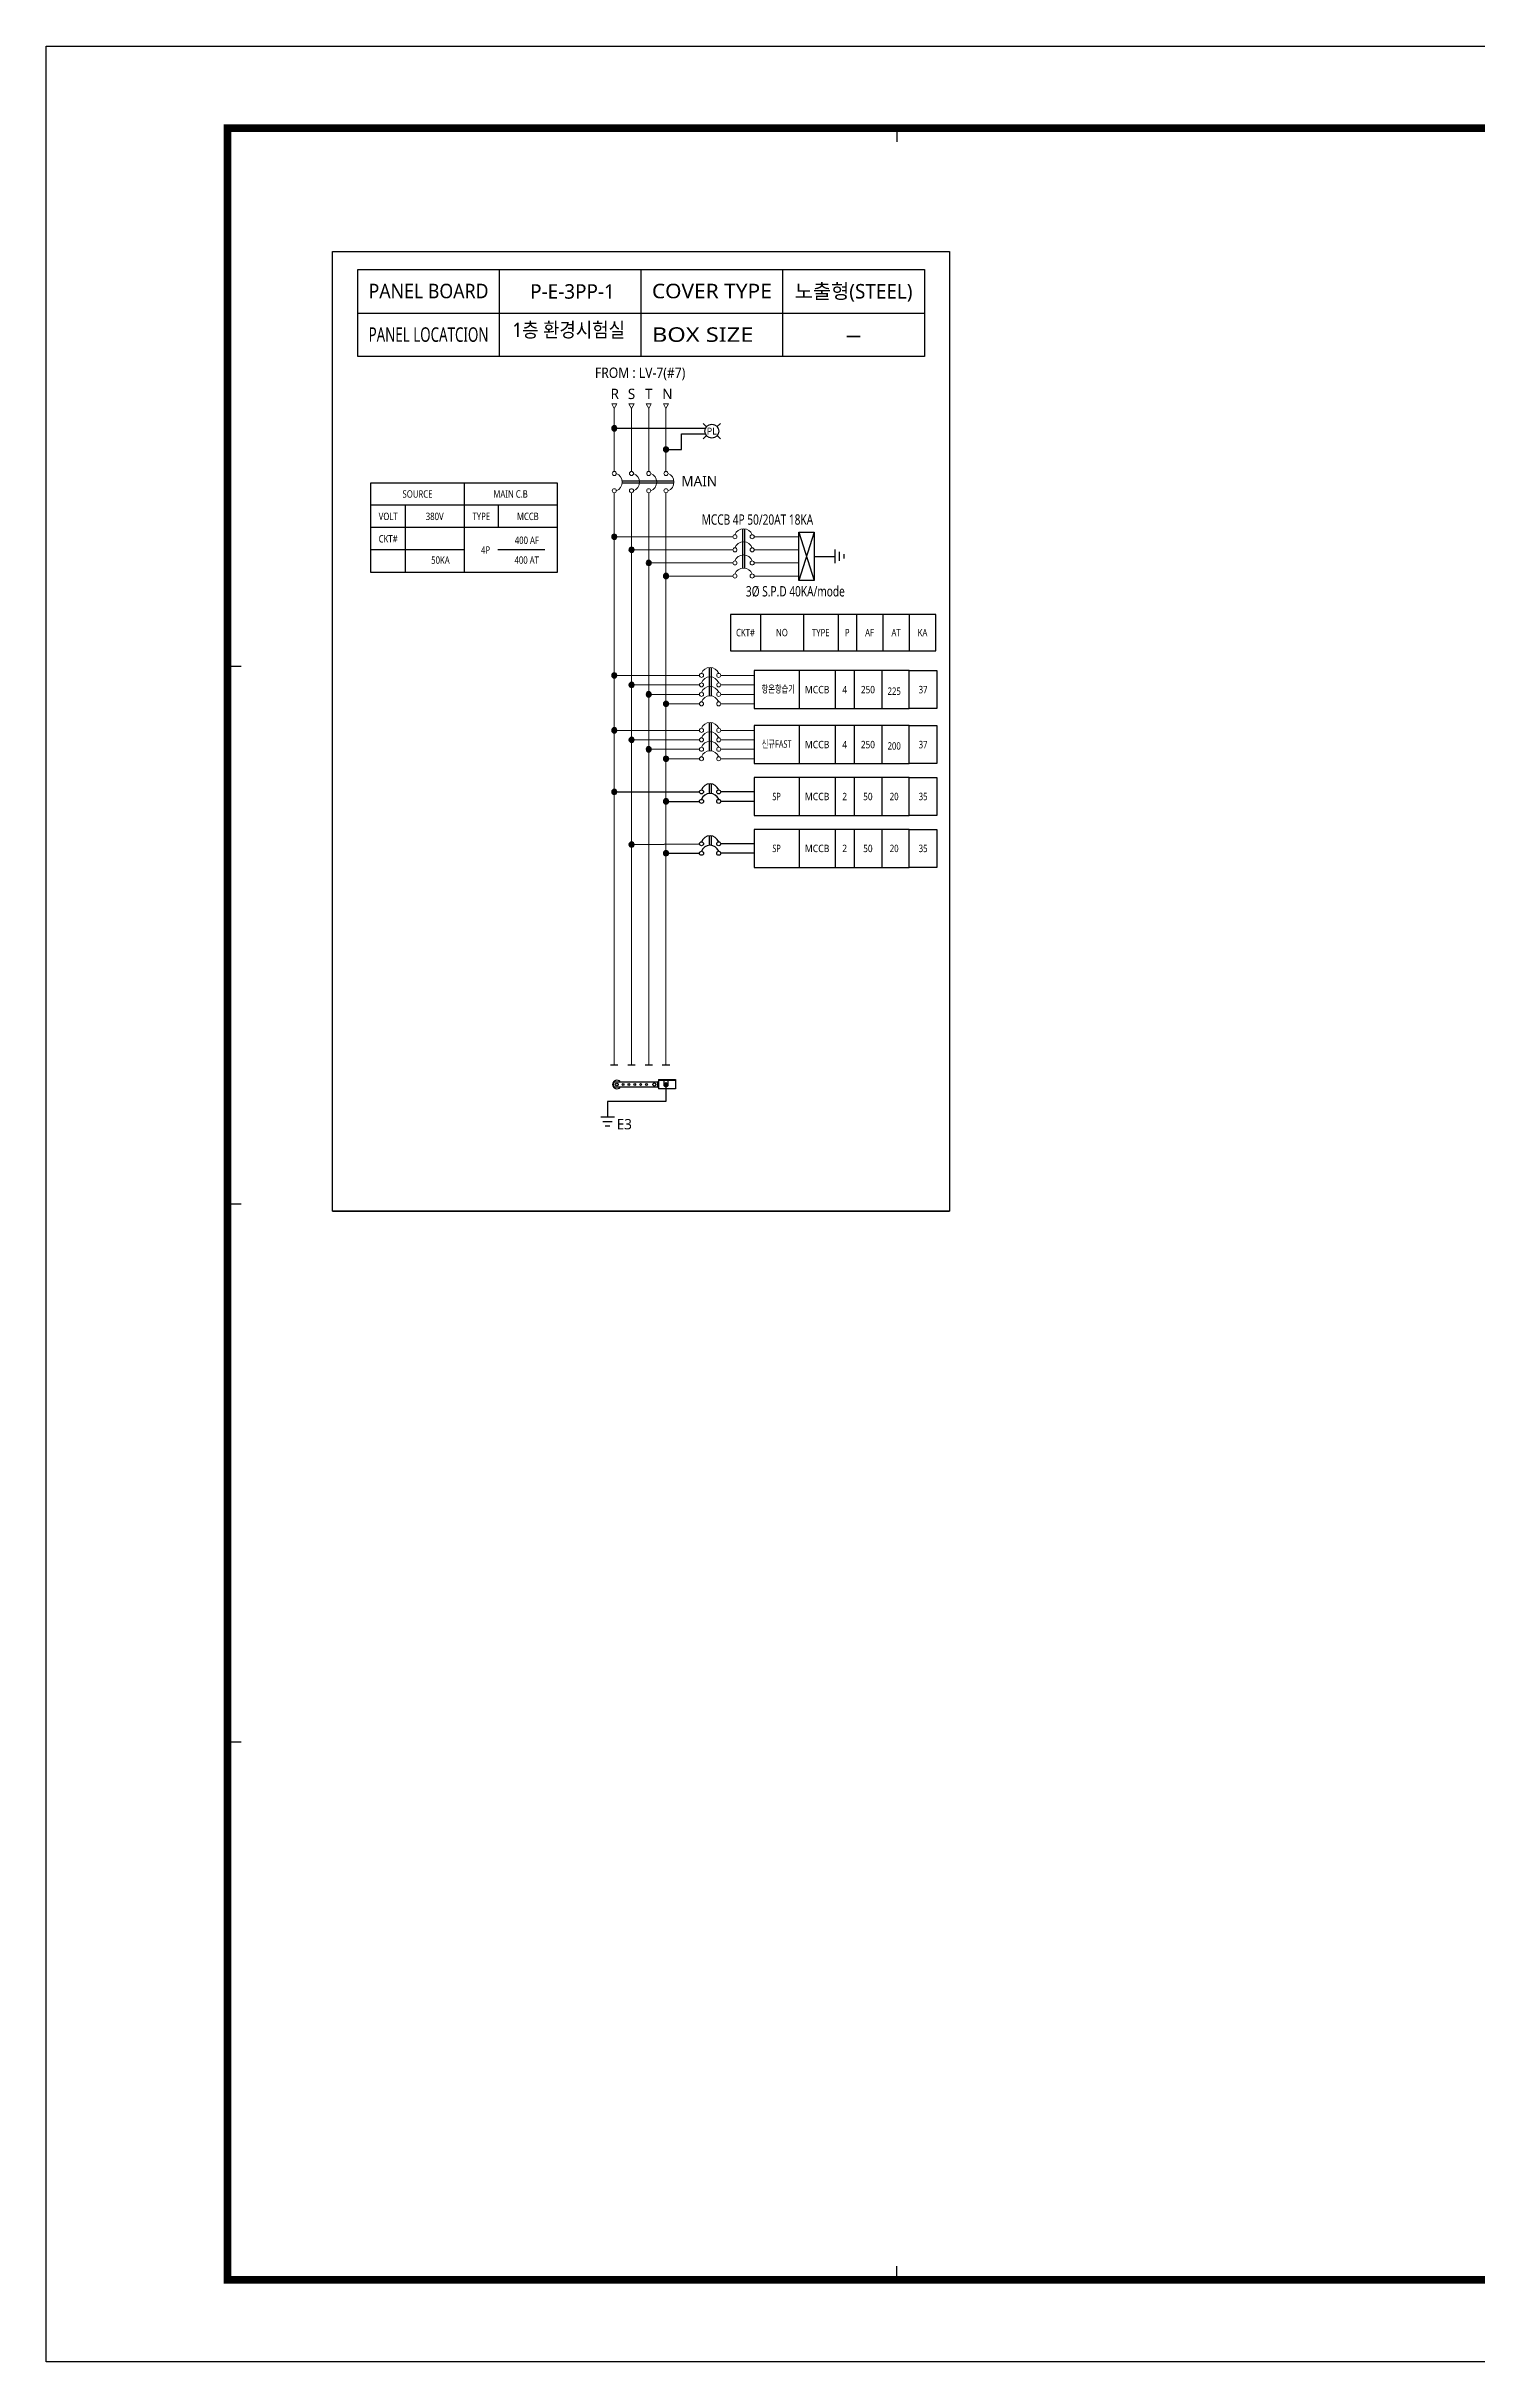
# Model space of a CAD drawing. Header units: millimetres. Extents: x 0 to 1009200, y -237600 to 28708.
# Drawn here: x 336400 to 409850, y -237600 to -118800 of the extents above; entities that cross this region are included whole.
import ezdxf
from ezdxf.enums import TextEntityAlignment as Align

# ---------------------------------------------------------------- set-up
doc = ezdxf.new("R2010")
doc.units = ezdxf.units.MM
doc.header["$LTSCALE"] = 1000
for name, color, linetype in [('arch', 8, 'Continuous'), ('SYM', 3, 'Continuous'), ('TEXT', 3, 'Continuous'), ('XR-SHEET-SHT', 5, 'Continuous')]:
    doc.layers.add(name, color=color, linetype=linetype)
doc.layers.add('XR-SHEET-TEMP', color=171, linetype='Continuous', plot=False)
doc.styles.add('GHS', font='malgun.ttf')

# ---------------------------------------------------------------- blocks, each defined once
blk = doc.blocks.new('HH7')
at = {"layer": 'SYM'}
blk.add_hatch(color=256, dxfattribs=at).paths.add_polyline_path([(50, 50, 1), (-50, 50, 1)])
blk.add_circle((0, 50), 50, dxfattribs=at)
blk = doc.blocks.new('XR-FORM-EE', base_point=(461, 408))
at = {"layer": 'XR-SHEET-SHT', "color": 5}
blk.add_lwpolyline([(0, 118800), (168200, 118800), (168200, 0), (0, 0)], close=True, dxfattribs=at)
at = {"layer": 'XR-SHEET-SHT', "color": 5, "const_width": 400}
blk.add_lwpolyline([(9300, 114600), (163900, 114600), (163900, 4200), (9300, 4200)], close=True, dxfattribs=at)
at = {"layer": 'XR-SHEET-TEMP'}
for p, q in [((43650, 114600), (43650, 113900)), ((9300, 87000), (10000, 87000)), ((9300, 59400), (10000, 59400)), ((9300, 31800), (10000, 31800)), ((43650, 4200), (43650, 4900))]:
    blk.add_line(p, q, dxfattribs=at)

msp = doc.modelspace()

# ---------------------------------------------------------------- linework, layer by layer
at = {"lineweight": 18}
for p, q in [((365545, -137376, 0), (365545, -140614, 0)), ((366429, -137376, 0), (366429, -140614, 0)), ((367314, -137376, 0), (367314, -140614, 0)), ((365545, -141706, 0), (365545, -142890, 0)), ((366429, -141706, 0), (366429, -142890, 0)), ((367314, -141706, 0), (367314, -142890, 0)), ((371633, -143963, 0), (365545, -143963, 0)), ((371633, -144635, 0), (366429, -144635, 0)), ((372725, -143963, 0), (375014, -143963, 0)), ((375014, -144635, 0), (372725, -144635, 0)), ((375014, -144635, 0), (372725, -144635, 0)), ((371633, -145307, 0), (367314, -145307, 0)), ((371633, -145979, 0), (368198, -145979, 0)), ((375014, -145307, 0), (372725, -145307, 0)), ((375014, -145979, 0), (372725, -145979, 0)), ((365412, -151078), (369915, -151078)), ((366429, -151564, 0), (366297, -151564, 0)), ((366297, -151564), (369915, -151564)), ((369915, -152050, 0), (367181, -152050, 0)), ((367181, -152050), (369915, -152050)), ((372724, -151078), (371007, -151078)), ((372724, -151564), (371007, -151564)), ((372724, -152050), (371007, -152050)), ((368198, -152537, 0), (368066, -152537, 0)), ((368066, -152537), (369915, -152537)), ((372724, -152537), (371007, -152537)), ((365412, -153898), (369915, -153898)), ((366429, -154384, 0), (366297, -154384, 0)), ((366297, -154384), (369915, -154384)), ((372724, -153898), (371007, -153898)), ((372724, -154384), (371007, -154384)), ((369915, -154870, 0), (367181, -154870, 0)), ((367181, -154870), (369915, -154870)), ((368198, -155357, 0), (368066, -155357, 0)), ((368066, -155357), (369915, -155357)), ((372724, -154870), (371007, -154870)), ((372724, -155357), (371007, -155357))]:
    msp.add_line(p, q, dxfattribs=at)
for p, q in [((370227, -138404, 0), (365545, -138404, 0)), ((370114, -138152, 0), (370285, -138323, 0)), ((370114, -138939, 0), (370285, -138768, 0)), ((370993, -138148, 0), (370826, -138315, 0)), ((370993, -138943, 0), (370826, -138776, 0)), ((357835, -141194, 0), (357835, -145793, 0)), ((368605, -141112, 0), (365953, -141112, 0)), ((368605, -141208, 0), (365953, -141208, 0)), ((362611, -142344, 0), (353059, -142344, 0)), ((354828, -145793, 0), (354828, -142344, 0)), ((359604, -143493, 0), (359604, -142344, 0)), ((362611, -143493, 0), (353059, -143493, 0)), ((372131, -143556, 0), (372131, -145573, 0)), ((372227, -143556, 0), (372227, -145573, 0)), ((375810, -143733, 0), (375014, -146209, 0)), ((375014, -143733, 0), (375810, -146209, 0)), ((357835, -144643, 0), (353059, -144643, 0)), ((361978, -144643, 0), (359569, -144643, 0)), ((376874, -145322, 0), (376874, -144620, 0)), ((377108, -145205, 0), (377108, -144737, 0)), ((377341, -145088, 0), (377341, -144854, 0)), ((375810, -144971, 0), (376874, -144971, 0)), ((373042, -147947, 0), (373042, -149815, 0)), ((375250, -147947, 0), (375250, -149815, 0)), ((377033, -147947, 0), (377033, -149815, 0)), ((377967, -147947, 0), (377967, -149815, 0)), ((379325, -147947, 0), (379325, -149815, 0)), ((380684, -147947, 0), (380684, -149815, 0)), ((370413, -150671), (370413, -152130)), ((370509, -150671), (370509, -152130)), ((375024, -150834, 0), (375024, -152780, 0)), ((376881, -150834, 0), (376881, -152780, 0)), ((377854, -150834, 0), (377854, -152780, 0)), ((379269, -150834, 0), (379269, -152780, 0)), ((370413, -153491), (370413, -154950)), ((370509, -153491), (370509, -154950)), ((375024, -153654, 0), (375024, -155600, 0)), ((376881, -153654, 0), (376881, -155600, 0)), ((377854, -153654, 0), (377854, -155600, 0)), ((379269, -153654, 0), (379269, -155600, 0)), ((370413, -156648), (370413, -157134)), ((370509, -156648), (370509, -157134)), ((375024, -156318, 0), (375024, -158264, 0)), ((376881, -156318, 0), (376881, -158264, 0)), ((377854, -156318, 0), (377854, -158264, 0)), ((379269, -156318, 0), (379269, -158264, 0)), ((365412, -157054), (369915, -157054)), ((368066, -157541), (369915, -157541)), ((372724, -157054), (371007, -157054)), ((372724, -157541), (371007, -157541)), ((375024, -158982, 0), (375024, -160928, 0)), ((376881, -158982, 0), (376881, -160928, 0)), ((377854, -158982, 0), (377854, -160928, 0)), ((379269, -158982, 0), (379269, -160928, 0)), ((366297, -159758), (369915, -159718)), ((368066, -160205), (369915, -160205)), ((370413, -159311), (370413, -159798)), ((370509, -159311), (370509, -159798)), ((372724, -159718), (371007, -159718)), ((372724, -160205), (371007, -160205)), ((365354, -171060), (365736, -171060)), ((366238, -171060), (366620, -171060)), ((367123, -171060), (367505, -171060)), ((368007, -171060), (368389, -171060)), ((365509, -171936), (367774, -171936)), ((365509, -171936), (365509, -172202)), ((367774, -172202), (365509, -172202)), ((367809, -171936), (367774, -171936)), ((367774, -172202), (367774, -171936)), ((367774, -172202), (367809, -172202)), ((367809, -171813), (368693, -171813)), ((367809, -171813), (367809, -172290)), ((367809, -171848), (368693, -171848)), ((368083, -171848), (368083, -172069)), ((368161, -172064), (368161, -172074)), ((368161, -172064), (368188, -172064)), ((368161, -172074), (368188, -172074)), ((368193, -172032), (368193, -172059)), ((368193, -172032), (368203, -172032)), ((368193, -172080), (368193, -172106)), ((368193, -172106), (368203, -172106)), ((368203, -172032), (368203, -172059)), ((368203, -172080), (368203, -172106)), ((368209, -172064), (368235, -172064)), ((368209, -172074), (368235, -172074)), ((368235, -172064), (368235, -172074)), ((368313, -172069), (368313, -171848)), ((368693, -171813), (368693, -172290)), ((368693, -172290), (367809, -172290)), ((364848, -173725, 0), (365550, -173725, 0)), ((364965, -173959, 0), (365433, -173959, 0)), ((365082, -174193, 0), (365316, -174193, 0))]:
    msp.add_line(p, q)
for points in [[(365545, -137376), (365678, -137147), (365412, -137147)], [(366429, -137376), (366562, -137147), (366297, -137147)], [(367314, -137376), (367446, -137147), (367181, -137147)], [(368198, -137376), (368331, -137147), (368066, -137147)]]:
    msp.add_lwpolyline(points, close=True, dxfattribs=at)
for points in [[(368198, -140614), (368198, -137376)], [(368198, -142890), (368198, -141706)], [(365545, -171060), (365545, -142890)], [(366429, -171060), (366429, -142890)], [(367314, -171060), (367314, -142890)], [(368198, -171060), (368198, -142890)]]:
    msp.add_lwpolyline(points, dxfattribs=at)
for points in [[(368198, -139483), (368992, -139483), (368992, -138687), (370227, -138687)], [(368198, -172069), (368198, -172934), (365199, -172934), (365199, -173725)]]:
    msp.add_lwpolyline(points)
at = {"const_width": 35.4}
for points in [[(370114, -138152), (370285, -138323)], [(370114, -138939), (370285, -138768)], [(370826, -138315), (370993, -138148)], [(370826, -138776), (370993, -138943)]]:
    msp.add_lwpolyline(points, dxfattribs=at)
msp.add_lwpolyline([(370551, -138192, -1), (370551, -138899, -1), (370551, -138192)], format="xyb", dxfattribs=at)
for points in [[(353059, -141194), (362611, -141194), (362611, -145793), (353059, -145793)], [(375014, -143733), (375810, -143733), (375810, -146209), (375014, -146209)], [(382043, -147947), (371514, -147947), (371514, -149815), (382043, -149815)], [(380684, -150834), (372724, -150834), (372724, -152780), (380684, -152780)], [(380684, -150834), (382099, -150834), (382099, -152780), (380684, -152780)], [(380684, -153654), (372724, -153654), (372724, -155600), (380684, -155600)], [(380684, -153654), (382099, -153654), (382099, -155600), (380684, -155600)], [(380684, -156318), (372724, -156318), (372724, -158264), (380684, -158264)], [(380684, -156318), (382099, -156318), (382099, -158264), (380684, -158264)], [(380684, -158982), (372724, -158982), (372724, -160928), (380684, -160928)], [(380684, -158982), (382099, -158982), (382099, -160928), (380684, -160928)], [(368272, -172027), (368198, -171984), (368125, -172027), (368125, -172112), (368198, -172154), (368272, -172112)]]:
    msp.add_lwpolyline(points, close=True)
for centre, radius in [((370551, -138546, 0), 354), ((370019, -157054), 104), ((370019, -157541), 104), ((370903, -157054), 104), ((370903, -157541), 104), ((370019, -159718), 104), ((370019, -160205), 104), ((370903, -159718), 104), ((370903, -160205), 104), ((365678, -172069), 61.9), ((365996, -172069), 44.2), ((366297, -172069), 44.2), ((366597, -172069), 44.2), ((366898, -172069), 44.2), ((367199, -172069), 44.2), ((367597, -172069), 79.6), ((368198, -172069), 67), ((368198, -172069), 59.2)]:
    msp.add_circle(centre, radius)
at = {"lineweight": 18}
for centre in [(365545, -140718, 0), (366429, -140718, 0), (367314, -140718, 0), (368198, -140718, 0), (365545, -141602, 0), (366429, -141602, 0), (367314, -141602, 0), (368198, -141602, 0), (371737, -143963, 0), (371737, -144635, 0), (372621, -143963, 0), (372621, -144635, 0), (371737, -145307, 0), (371737, -145979, 0), (372621, -145307, 0), (372621, -145979, 0), (370019, -151078), (370019, -151564), (370019, -152050), (370903, -151078), (370903, -151564), (370903, -152050), (370019, -152537), (370903, -152537), (370019, -153898), (370019, -154384), (370903, -153898), (370903, -154384), (370019, -154870), (370019, -155357), (370903, -154870), (370903, -155357)]:
    msp.add_circle(centre, 104, dxfattribs=at)
for centre, start, end in [((365481, -141160, 0), 290.69882, 69.30118), ((366366, -141160, 0), 290.69882, 69.30118), ((367250, -141160, 0), 290.69882, 69.30118), ((368135, -141160, 0), 290.69882, 69.30118), ((372179, -144026, 0), 20.69882, 159.30118), ((372179, -144699, 0), 20.69882, 159.30118), ((372179, -145371, 0), 20.69882, 159.30118), ((372179, -146043, 0), 20.69882, 159.30118), ((370461, -151141), 20.69882, 159.30118), ((370461, -151628), 20.69882, 159.30118), ((370461, -152114), 20.69882, 159.30118), ((370461, -152600), 20.69882, 159.30118), ((370461, -153961), 20.69882, 159.30118), ((370461, -154448), 20.69882, 159.30118), ((370461, -154934), 20.69882, 159.30118), ((370461, -155420), 20.69882, 159.30118)]:
    msp.add_arc(centre, 473, start, end, dxfattribs=at)
for centre, radius, start, end in [((370461, -157118), 473, 20.69882, 159.30118), ((370461, -157604), 473, 20.69882, 159.30118), ((370461, -159782), 473, 20.69882, 159.30118), ((370461, -160268), 473, 20.69882, 159.30118), ((365678, -172069), 221, 36.8699, 323.1301), ((368198, -172069), 115, 180, 0), ((368188, -172059), 5.28, 270, 0), ((368188, -172080), 5.28, 0, 90), ((368209, -172059), 5.28, 180, 270), ((368209, -172080), 5.28, 90, 180)]:
    msp.add_arc(centre, radius, start, end)
at = {"layer": 'SYM', "color": 6}
for p, q in [((359649, -134720, 0), (359649, -130251, 0)), ((366919, -134720, 0), (366919, -130251, 0)), ((374189, -134720, 0), (374189, -130251, 0)), ((352380, -132485, 0), (381458, -132485, 0)), ((351092, -178576), (382746, -178576))]:
    msp.add_line(p, q, dxfattribs=at)
for points in [[(351092, -129320), (382746, -129320), (382746, -178576), (351092, -178576)], [(351092, -129320), (382746, -129320), (382746, -178576), (351092, -178576)], [(352380, -130251), (381458, -130251), (381458, -134720), (352380, -134720)]]:
    msp.add_lwpolyline(points, close=True, dxfattribs=at)

# ---------------------------------------------------------------- block references
for p, xscale, yscale, zscale, rotation in [((365678, -138400, 0), -2.653349145397245, 2.653349145397245, 2.653349143080567, 89.9999999999992), ((368331, -139483, 0), -2.653349145397245, 2.653349145397245, 2.653349143080567, 89.9999999999992), ((365678, -143963, 0), -2.653349869803625, 2.653349869803625, 2.653349867486946, 89.99999999999937), ((366562, -144635, 0), -2.653349869803625, 2.653349869803625, 2.653349867486946, 89.99999999999937), ((367446, -145307, 0), -2.653349869803625, 2.653349869803625, 2.653349867486946, 89.99999999999937), ((368331, -145979, 0), -2.653349869803625, 2.653349869803625, 2.653349867486946, 89.99999999999937), ((365678, -151078, 0), -2.653349145397245, 2.653349145397245, 2.65334914292484, 89.9999999999992), ((366562, -151564, 0), -2.653349145397245, 2.653349145397245, 2.65334914292484, 89.9999999999992), ((367446, -152050, 0), -2.653349145397245, 2.653349145397245, 2.65334914292484, 89.9999999999992), ((368331, -152537, 0), -2.653349145397245, 2.653349145397245, 2.65334914292484, 89.9999999999992), ((365678, -153898, 0), -2.653349145397245, 2.653349145397245, 2.65334914292484, 89.9999999999992), ((366562, -154384, 0), -2.653349145397245, 2.653349145397245, 2.65334914292484, 89.9999999999992), ((367446, -154870, 0), -2.653349145397245, 2.653349145397245, 2.65334914292484, 89.9999999999992), ((368331, -155357, 0), -2.653349145397245, 2.653349145397245, 2.65334914292484, 89.9999999999992), ((365678, -157054, 0), -2.653349145397245, 2.653349145397245, 2.65334914292484, 89.9999999999992), ((368331, -157541, 0), -2.653349145397245, 2.653349145397245, 2.65334914292484, 89.9999999999992), ((366562, -159758, 0), -2.653349145397245, 2.653349145397245, 2.65334914292484, 89.9999999999992), ((368331, -160205, 0), -2.653349145397245, 2.653349145397245, 2.65334914292484, 89.9999999999992)]:
    msp.add_blockref('HH7', p, dxfattribs=dict(xscale=xscale, yscale=yscale, zscale=zscale, rotation=rotation))
at = {"layer": 'arch'}
msp.add_blockref('XR-FORM-EE', (336861, -237192), dxfattribs=at)

# ---------------------------------------------------------------- texts
at = {"style": 'GHS'}
for s, height, width, p in [('FROM : LV-7(#7)', 530.67, 0.9, (366872, -135602)), ('SOURCE', 380, 0.8, (355447, -141769)), ('MAIN C.B', 380, 0.8, (360223, -141769)), ('VOLT', 380, 0.8, (353943, -142918)), ('380V', 380, 0.8, (356331, -142918)), ('TYPE', 380, 0.8, (358719, -142918)), ('MCCB', 380, 0.8, (361108, -142918)), ('CKT#', 380, 0.8, (353943, -144068)), ('4P', 380, 0.8, (358940, -144643)), ('CKT#', 380, 0.8, (372278, -148881)), ('NO', 380, 0.8, (374146, -148881)), ('TYPE', 380, 0.8, (376141, -148881)), ('P', 380, 0.8, (377500, -148881)), ('AF', 380, 0.8, (378646, -148881)), ('AT', 380, 0.8, (380005, -148881)), ('KA', 380, 0.8, (381363, -148881)), ('항온항습기', 380, 0.7, (373959, -151767)), ('MCCB', 380, 0.9, (375952, -151807)), ('4', 380, 0.85, (377367, -151807)), ('250', 380, 0.85, (378561, -151807)), ('225', 380, 0.8, (379908, -151887)), ('37', 380, 0.8, (381392, -151807)), ('신규FAST', 380, 0.7, (373874, -154587)), ('MCCB', 380, 0.9, (375952, -154627)), ('4', 380, 0.85, (377367, -154627)), ('250', 380, 0.85, (378561, -154627)), ('37', 380, 0.8, (381392, -154627)), ('200', 380, 0.8, (379908, -154697)), ('SP', 380, 0.7, (373874, -157291)), ('MCCB', 380, 0.9, (375952, -157291)), ('2', 380, 0.85, (377367, -157291)), ('50', 380, 0.85, (378561, -157291)), ('20', 380, 0.8, (379908, -157291)), ('35', 380, 0.8, (381392, -157291)), ('SP', 380, 0.7, (373874, -159955)), ('MCCB', 380, 0.9, (375952, -159955)), ('2', 380, 0.85, (377367, -159955)), ('50', 380, 0.85, (378561, -159955)), ('20', 380, 0.8, (379908, -159955)), ('35', 380, 0.8, (381392, -159955))]:
    msp.add_text(s, height=height, dxfattribs=dict(at, width=width)).set_placement(p, align=Align.MIDDLE)
for s, height, p in [('R', 531, (365356, -136899)), ('S', 531, (366240, -136899)), ('T', 531, (367125, -136899)), ('N', 531, (368009, -136899)), ('MAIN', 530.7, (368987, -141374)), ('E3', 530.7, (365671, -174370))]:
    msp.add_text(s, height=height, dxfattribs=at).set_placement(p)
msp.add_text('PL', height=353.8, dxfattribs=at).set_placement((370551, -138546), align=Align.MIDDLE)
at = {"style": 'GHS', "width": 0.75}
for s, p in [('MCCB 4P 50/20AT 18KA', (370029, -143347)), ('3Ø S.P.D 40KA/mode', (372300, -147028))]:
    msp.add_text(s, height=530.67, dxfattribs=at).set_placement(p)
at = {"style": 'GHS', "width": 0.8}
for s, p in [('400 AF', (361679, -144334)), ('50KA', (357101, -145351)), ('400 AT', (361679, -145351))]:
    msp.add_text(s, height=380, dxfattribs=at).set_placement(p, align=Align.RIGHT)
at = {"layer": 'TEXT', "style": 'GHS'}
for s, width, p, p2 in [('PANEL BOARD', 0.888152, (352938, -131729, 0), (359091, -131729, 0)), ('COVER TYPE', 1.040535, (367478, -131729, 0), (373630, -131729, 0)), ('PANEL LOCATCION', 0.66966, (352938, -133963, 0), (359091, -133963, 0)), ('BOX SIZE   ', 1.125168, (367478, -133963, 0), (373630, -133963, 0))]:
    msp.add_text(s, height=744.8, dxfattribs=dict(at, width=width)).set_placement(p, p2, align=Align.FIT)
for s, p in [('P-E-3PP-1', (363401, -131377, 0)), ('노출형(STEEL)', (377824, -131368, 0))]:
    msp.add_text(s, height=744.8, dxfattribs=at).set_placement(p, align=Align.MIDDLE_CENTER)
for s, height, width, p in [('1층 환경시험실', 744.8, 0.9, (363209, -133351, 0)), ('-', 745, 3, (377824, -133603, 0))]:
    msp.add_text(s, height=height, dxfattribs=dict(at, width=width)).set_placement(p, align=Align.MIDDLE_CENTER)

doc.saveas('drawing.dxf')
